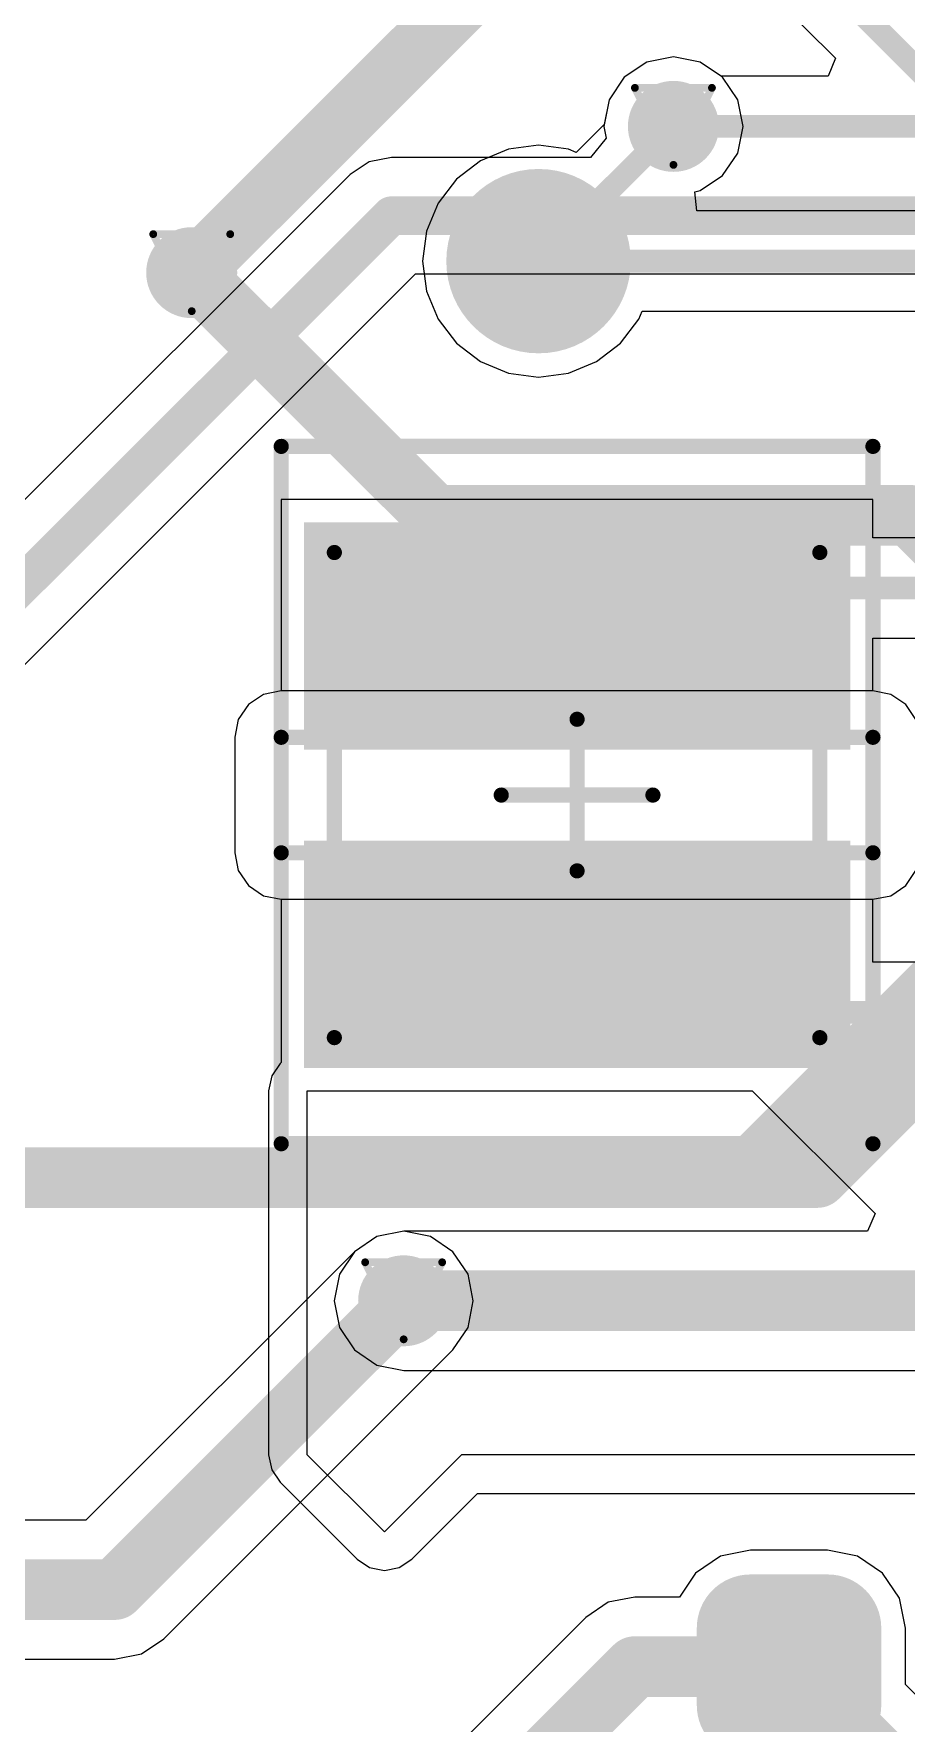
# Model space of a CAD drawing. Header units: millimetres. Extents: x 9.6 to 105, y 7.6 to 66.9.
# Drawn here: x 63.98 to 69.73, y 13.98 to 25.12 of the extents above; entities that cross this region are included whole.
import ezdxf

# ---------------------------------------------------------------- set-up
doc = ezdxf.new("R2010")
doc.units = ezdxf.units.MM
for name, color, linetype in [('BottomLayer', 5, 'Continuous'), ('BottomPaste', 16, 'Continuous'), ('BottomSolder', 6, 'Continuous'), ('DrillDrawing', 1, 'Continuous'), ('KeepOutLayer', 6, 'Continuous'), ('Mechanical13', 56, 'Continuous'), ('Mechanical15', 56, 'Continuous'), ('TopLayer', 1, 'Continuous'), ('TopPaste', 8, 'Continuous'), ('TopSolder', 216, 'Continuous'), ('ViaHoleLayer', 16, 'Continuous')]:
    doc.layers.add(name, color=color, linetype=linetype)

msp = doc.modelspace()

# ---------------------------------------------------------------- hatches: boundary and pattern name
at = {"layer": 'BottomLayer'}
h = msp.add_hatch(color=5, dxfattribs=at)
edge = h.paths.add_edge_path()
edge.add_arc((68.199, 24.511), 0.2, 0, 360)
h = msp.add_hatch(color=5, dxfattribs=at)
edge = h.paths.add_edge_path()
edge.add_arc((67.31, 23.622), 0.508, 0, 360)
h = msp.add_hatch(color=5, dxfattribs=at)
edge = h.paths.add_edge_path()
edge.add_arc((65.024, 23.546), 0.2, 0, 360)
h = msp.add_hatch(color=5, dxfattribs=at)
edge = h.paths.add_edge_path()
edge.add_arc((66.421, 16.764), 0.2, 0, 360)
h = msp.add_hatch(color=5, dxfattribs=at)
edge = h.paths.add_edge_path()
edge.add_arc((68.707, 14.097), 0.254, 180, 270)
edge.add_line((68.707, 13.843), (69.215, 13.843))
edge.add_arc((69.215, 14.097), 0.254, 270, 360)
edge.add_line((69.469, 14.097), (69.469, 14.605))
edge.add_arc((69.215, 14.605), 0.254, 0, 90)
edge.add_line((69.215, 14.859), (68.707, 14.859))
edge.add_arc((68.707, 14.605), 0.254, 90, 180)
edge.add_line((68.453, 14.605), (68.453, 14.097))
at = {"layer": 'BottomPaste'}
h = msp.add_hatch(color=16, dxfattribs=at)
edge = h.paths.add_edge_path()
edge.add_arc((67.31, 23.622), 0.458, 0, 360)
h = msp.add_hatch(color=16, dxfattribs=at)
edge = h.paths.add_edge_path()
edge.add_arc((68.707, 14.097), 0.204, 180, 270)
edge.add_line((68.707, 13.893), (69.215, 13.893))
edge.add_arc((69.215, 14.097), 0.204, 270, 360)
edge.add_line((69.419, 14.097), (69.419, 14.605))
edge.add_arc((69.215, 14.605), 0.204, 0, 90)
edge.add_line((69.215, 14.809), (68.707, 14.809))
edge.add_arc((68.707, 14.605), 0.204, 90, 180)
edge.add_line((68.503, 14.605), (68.503, 14.097))
at = {"layer": 'BottomSolder'}
h = msp.add_hatch(color=6, dxfattribs=at)
edge = h.paths.add_edge_path()
edge.add_arc((68.199, 24.511), 0.3, 0, 360)
h = msp.add_hatch(color=6, dxfattribs=at)
edge = h.paths.add_edge_path()
edge.add_arc((67.31, 23.622), 0.608, 0, 360)
h = msp.add_hatch(color=6, dxfattribs=at)
edge = h.paths.add_edge_path()
edge.add_arc((65.024, 23.546), 0.3, 0, 360)
h = msp.add_hatch(color=6, dxfattribs=at)
edge = h.paths.add_edge_path()
edge.add_arc((66.421, 16.764), 0.3, 0, 360)
h = msp.add_hatch(color=6, dxfattribs=at)
edge = h.paths.add_edge_path()
edge.add_arc((68.707, 14.097), 0.354, 180, 270)
edge.add_line((68.707, 13.743), (69.215, 13.743))
edge.add_arc((69.215, 14.097), 0.354, 270, 360)
edge.add_line((69.569, 14.097), (69.569, 14.605))
edge.add_arc((69.215, 14.605), 0.354, 0, 90)
edge.add_line((69.215, 14.959), (68.707, 14.959))
edge.add_arc((68.707, 14.605), 0.354, 90, 180)
edge.add_line((68.353, 14.605), (68.353, 14.097))
at = {"layer": 'TopLayer'}
h = msp.add_hatch(color=1, dxfattribs=at)
edge = h.paths.add_edge_path()
edge.add_arc((68.199, 24.511), 0.2, 0, 360)
h = msp.add_hatch(color=1, dxfattribs=at)
edge = h.paths.add_edge_path()
edge.add_arc((65.024, 23.546), 0.2, 0, 360)
for points in [[(65.864, 21.8), (69.264, 21.8), (69.264, 20.5), (65.864, 20.5)], [(65.864, 19.7), (69.264, 19.7), (69.264, 18.4), (65.864, 18.4)]]:
    msp.add_hatch(color=1, dxfattribs=at).paths.add_polyline_path(points)
h = msp.add_hatch(color=1, dxfattribs=at)
edge = h.paths.add_edge_path()
edge.add_arc((66.421, 16.764), 0.2, 0, 360)
at = {"layer": 'TopPaste'}
for points in [[(65.914, 21.75), (69.214, 21.75), (69.214, 20.55), (65.914, 20.55)], [(65.914, 19.65), (69.214, 19.65), (69.214, 18.45), (65.914, 18.45)]]:
    msp.add_hatch(color=8, dxfattribs=at).paths.add_polyline_path(points)
at = {"layer": 'TopSolder'}
h = msp.add_hatch(color=216, dxfattribs=at)
edge = h.paths.add_edge_path()
edge.add_arc((68.199, 24.511), 0.3, 0, 360)
h = msp.add_hatch(color=216, dxfattribs=at)
edge = h.paths.add_edge_path()
edge.add_arc((65.024, 23.546), 0.3, 0, 360)
for points in [[(65.764, 21.9), (69.364, 21.9), (69.364, 20.4), (65.764, 20.4)], [(65.764, 19.8), (69.364, 19.8), (69.364, 18.3), (65.764, 18.3)]]:
    msp.add_hatch(color=216, dxfattribs=at).paths.add_polyline_path(points)
h = msp.add_hatch(color=216, dxfattribs=at)
edge = h.paths.add_edge_path()
edge.add_arc((66.421, 16.764), 0.3, 0, 360)
at = {"layer": 'ViaHoleLayer'}
h = msp.add_hatch(color=16, dxfattribs=at)
edge = h.paths.add_edge_path()
edge.add_arc((68.199, 24.511), 0.1, 0, 360)
h = msp.add_hatch(color=16, dxfattribs=at)
edge = h.paths.add_edge_path()
edge.add_arc((65.024, 23.546), 0.1, 0, 360)
h = msp.add_hatch(color=16, dxfattribs=at)
edge = h.paths.add_edge_path()
edge.add_arc((66.421, 16.764), 0.1, 0, 360)

# ---------------------------------------------------------------- linework, layer by layer
at = {"layer": 'BottomLayer'}
for p, q in [((68.199, 24.97), (68.023, 24.935)), ((68.375, 24.935), (68.199, 24.97)), ((68.023, 24.935), (67.875, 24.835)), ((68.523, 24.835), (68.375, 24.935)), ((67.875, 24.835), (67.775, 24.687)), ((68.623, 24.687), (68.523, 24.835)), ((67.775, 24.687), (67.743, 24.523)), ((68.658, 24.511), (68.623, 24.687)), ((67.743, 24.523), (67.559, 24.339)), ((68.623, 24.335), (68.658, 24.511)), ((67.112, 24.36), (66.928, 24.284)), ((67.31, 24.387), (67.112, 24.36)), ((67.508, 24.36), (67.31, 24.387)), ((67.559, 24.339), (67.508, 24.36)), ((68.523, 24.187), (68.623, 24.335)), ((66.928, 24.284), (66.769, 24.163)), ((68.375, 24.087), (68.523, 24.187)), ((66.769, 24.163), (66.648, 24.004)), ((68.341, 24.08), (68.375, 24.087)), ((68.353, 23.953), (68.341, 24.08)), ((66.648, 24.004), (66.572, 23.82)), ((71.984, 23.953), (68.353, 23.953)), ((66.572, 23.82), (66.545, 23.622)), ((66.545, 23.622), (66.572, 23.424)), ((66.572, 23.424), (66.648, 23.24)), ((66.648, 23.24), (66.769, 23.081)), ((67.851, 23.081), (67.972, 23.24)), ((67.972, 23.24), (67.993, 23.291)), ((67.993, 23.291), (71.846, 23.291)), ((66.769, 23.081), (66.928, 22.96)), ((67.692, 22.96), (67.851, 23.081)), ((66.928, 22.96), (67.112, 22.884)), ((67.508, 22.884), (67.692, 22.96)), ((67.112, 22.884), (67.31, 22.857)), ((67.31, 22.857), (67.508, 22.884)), ((65.497, 20.764), (65.398, 20.697)), ((65.614, 20.787), (65.497, 20.764)), ((69.514, 20.787), (65.614, 20.787)), ((69.631, 20.764), (69.514, 20.787)), ((69.73, 20.697), (69.631, 20.764)), ((65.398, 20.697), (65.331, 20.598)), ((69.797, 20.598), (69.73, 20.697)), ((65.331, 20.598), (65.308, 20.481)), ((65.308, 20.481), (65.308, 19.719)), ((65.308, 19.719), (65.331, 19.602)), ((65.331, 19.602), (65.398, 19.503)), ((65.398, 19.503), (65.497, 19.436)), ((69.631, 19.436), (69.73, 19.503)), ((69.73, 19.503), (69.797, 19.602)), ((65.497, 19.436), (65.614, 19.413)), ((65.614, 19.413), (69.514, 19.413)), ((69.514, 19.413), (69.631, 19.436)), ((66.245, 17.188), (66.097, 17.088)), ((66.421, 17.223), (66.245, 17.188)), ((66.597, 17.188), (66.421, 17.223)), ((66.745, 17.088), (66.597, 17.188)), ((66.097, 17.088), (64.326, 15.318)), ((66.845, 16.94), (66.745, 17.088)), ((66.88, 16.764), (66.845, 16.94)), ((66.845, 16.588), (66.88, 16.764)), ((66.745, 16.44), (66.845, 16.588)), ((64.84, 14.535), (66.745, 16.44)), ((64.326, 15.318), (63.373, 15.318)), ((68.51, 15.08), (68.344, 14.968)), ((68.707, 15.119), (68.51, 15.08)), ((69.215, 15.119), (68.707, 15.119)), ((69.412, 15.08), (69.215, 15.119)), ((69.578, 14.968), (69.412, 15.08)), ((68.344, 14.968), (68.238, 14.81)), ((69.69, 14.802), (69.578, 14.968)), ((67.769, 14.775), (67.621, 14.675)), ((67.945, 14.81), (67.769, 14.775)), ((68.238, 14.81), (67.945, 14.81)), ((69.729, 14.605), (69.69, 14.802)), ((67.621, 14.675), (66.135, 13.189)), ((69.729, 14.232), (69.729, 14.605)), ((64.692, 14.435), (64.84, 14.535)), ((63.563, 14.4), (64.516, 14.4)), ((64.516, 14.4), (64.692, 14.435)), ((73.723, 10.238), (69.729, 14.232))]:
    msp.add_line(p, q, dxfattribs=at)
for points, const_width in [([(67.31, 23.622), (68.199, 24.511)], 0.15), ([(65.024, 23.546), (66.624, 21.946)], 0.4), ([(67.31, 23.622), (71.984, 23.622)], 0.15), ([(66.624, 21.946), (69.756, 21.946)], 0.4), ([(69.756, 21.946), (71.136, 20.566)], 0.4), ([(68.647, 17.577), (71.136, 20.066)], 0.4), ([(69.147, 17.577), (71.136, 19.566)], 0.4), ([(62.179, 17.577), (68.647, 17.577)], 0.4), ([(68.647, 17.577), (69.147, 17.577)], 0.4), ([(64.516, 14.859), (66.421, 16.764)], 0.4), ([(63.373, 14.859), (64.516, 14.859)], 0.4), ([(65.024, 11.43), (67.945, 14.351)], 0.4), ([(67.945, 14.351), (68.961, 14.351)], 0.4), ([(68.961, 14.351), (73.533, 9.779)], 0.4)]:
    msp.add_lwpolyline(points, dxfattribs=dict(at, const_width=const_width))
for points, const_width in [([(68.161, 24.511, 1), (68.237, 24.511, 1)], 0.075), ([(64.924, 23.546, 1), (65.124, 23.546, 1)], 0.2), ([(67.272, 23.622, 1), (67.348, 23.622, 1)], 0.075), ([(67.272, 23.622, 1), (67.348, 23.622, 1)], 0.075), ([(66.524, 21.946, 1), (66.724, 21.946, 1)], 0.2), ([(66.524, 21.946, 1), (66.724, 21.946, 1)], 0.2), ([(69.656, 21.946, 1), (69.856, 21.946, 1)], 0.2), ([(69.656, 21.946, 1), (69.856, 21.946, 1)], 0.2), ([(68.547, 17.577, 1), (68.747, 17.577, 1)], 0.2), ([(68.547, 17.577, 1), (68.747, 17.577, 1)], 0.2), ([(68.547, 17.577, 1), (68.747, 17.577, 1)], 0.2), ([(69.047, 17.577, 1), (69.247, 17.577, 1)], 0.2), ([(69.047, 17.577, 1), (69.247, 17.577, 1)], 0.2), ([(66.321, 16.764, 1), (66.521, 16.764, 1)], 0.2), ([(64.416, 14.859, 1), (64.616, 14.859, 1)], 0.2), ([(64.416, 14.859, 1), (64.616, 14.859, 1)], 0.2), ([(67.845, 14.351, 1), (68.045, 14.351, 1)], 0.2), ([(67.845, 14.351, 1), (68.045, 14.351, 1)], 0.2), ([(68.861, 14.351, 1), (69.061, 14.351, 1)], 0.2), ([(68.861, 14.351, 1), (69.061, 14.351, 1)], 0.2)]:
    msp.add_lwpolyline(points, format="xyb", close=True, dxfattribs=dict(at, const_width=const_width))
at = {"layer": 'DrillDrawing', "const_width": 0.0508}
for points in [[(67.945, 24.765), (68.453, 24.765)], [(67.945, 24.765), (68.199, 24.257)], [(68.199, 24.257), (68.453, 24.765)], [(64.77, 23.8), (65.278, 23.8)], [(64.77, 23.8), (65.024, 23.292)], [(65.024, 23.292), (65.278, 23.8)], [(66.167, 17.018), (66.675, 17.018)], [(66.167, 17.018), (66.421, 16.51)], [(66.421, 16.51), (66.675, 17.018)]]:
    msp.add_lwpolyline(points, dxfattribs=at)
at = {"layer": 'DrillDrawing', "const_width": 0.0254}
for points in [[(67.932, 24.765, 1), (67.958, 24.765, 1)], [(67.932, 24.765, 1), (67.958, 24.765, 1)], [(68.44, 24.765, 1), (68.466, 24.765, 1)], [(68.44, 24.765, 1), (68.466, 24.765, 1)], [(68.186, 24.257, 1), (68.212, 24.257, 1)], [(68.186, 24.257, 1), (68.212, 24.257, 1)], [(64.757, 23.8, 1), (64.783, 23.8, 1)], [(64.757, 23.8, 1), (64.783, 23.8, 1)], [(65.265, 23.8, 1), (65.291, 23.8, 1)], [(65.265, 23.8, 1), (65.291, 23.8, 1)], [(65.011, 23.292, 1), (65.037, 23.292, 1)], [(65.011, 23.292, 1), (65.037, 23.292, 1)], [(66.154, 17.018, 1), (66.18, 17.018, 1)], [(66.154, 17.018, 1), (66.18, 17.018, 1)], [(66.662, 17.018, 1), (66.688, 17.018, 1)], [(66.662, 17.018, 1), (66.688, 17.018, 1)], [(66.408, 16.51, 1), (66.434, 16.51, 1)], [(66.408, 16.51, 1), (66.434, 16.51, 1)]]:
    msp.add_lwpolyline(points, format="xyb", close=True, dxfattribs=at)
at = {"layer": 'KeepOutLayer', "const_width": 0.1}
for points in [[(65.614, 19.719), (65.614, 20.481)], [(65.614, 20.481), (69.514, 20.481)], [(69.514, 19.719), (69.514, 20.481)], [(65.614, 19.719), (69.514, 19.719)]]:
    msp.add_lwpolyline(points, dxfattribs=at)
at = {"layer": 'KeepOutLayer', "const_width": 0.05}
for points in [[(65.589, 20.481, 1), (65.639, 20.481, 1)], [(65.589, 20.481, 1), (65.639, 20.481, 1)], [(69.489, 20.481, 1), (69.539, 20.481, 1)], [(69.489, 20.481, 1), (69.539, 20.481, 1)], [(65.589, 19.719, 1), (65.639, 19.719, 1)], [(65.589, 19.719, 1), (65.639, 19.719, 1)], [(69.489, 19.719, 1), (69.539, 19.719, 1)], [(69.489, 19.719, 1), (69.539, 19.719, 1)]]:
    msp.add_lwpolyline(points, format="xyb", close=True, dxfattribs=at)
at = {"layer": 'Mechanical13', "const_width": 0.1}
for points in [[(65.964, 21.7), (69.164, 21.7)], [(65.964, 18.5), (65.964, 21.7)], [(69.164, 18.5), (69.164, 21.7)], [(65.964, 18.5), (69.164, 18.5)]]:
    msp.add_lwpolyline(points, dxfattribs=at)
at = {"layer": 'Mechanical13', "const_width": 0.05}
for points in [[(65.939, 21.7, 1), (65.989, 21.7, 1)], [(65.939, 21.7, 1), (65.989, 21.7, 1)], [(69.139, 21.7, 1), (69.189, 21.7, 1)], [(69.139, 21.7, 1), (69.189, 21.7, 1)], [(65.939, 18.5, 1), (65.989, 18.5, 1)], [(65.939, 18.5, 1), (65.989, 18.5, 1)], [(69.139, 18.5, 1), (69.189, 18.5, 1)], [(69.139, 18.5, 1), (69.189, 18.5, 1)]]:
    msp.add_lwpolyline(points, format="xyb", close=True, dxfattribs=at)
at = {"layer": 'Mechanical15', "const_width": 0.1}
for points in [[(65.614, 22.4), (69.514, 22.4)], [(65.614, 17.8), (65.614, 22.4)], [(69.514, 17.8), (69.514, 22.4)], [(67.564, 19.6), (67.564, 20.6)], [(67.064, 20.1), (68.064, 20.1)], [(65.614, 17.8), (69.514, 17.8)]]:
    msp.add_lwpolyline(points, dxfattribs=at)
at = {"layer": 'Mechanical15', "const_width": 0.05}
for points in [[(65.589, 22.4, 1), (65.639, 22.4, 1)], [(65.589, 22.4, 1), (65.639, 22.4, 1)], [(69.489, 22.4, 1), (69.539, 22.4, 1)], [(69.489, 22.4, 1), (69.539, 22.4, 1)], [(67.539, 20.6, 1), (67.589, 20.6, 1)], [(67.039, 20.1, 1), (67.089, 20.1, 1)], [(68.039, 20.1, 1), (68.089, 20.1, 1)], [(67.539, 19.6, 1), (67.589, 19.6, 1)], [(65.589, 17.8, 1), (65.639, 17.8, 1)], [(65.589, 17.8, 1), (65.639, 17.8, 1)], [(69.489, 17.8, 1), (69.539, 17.8, 1)], [(69.489, 17.8, 1), (69.539, 17.8, 1)]]:
    msp.add_lwpolyline(points, format="xyb", close=True, dxfattribs=at)
at = {"layer": 'TopLayer'}
for p, q in [((68.433, 25.794), (69.268, 24.96)), ((68.199, 24.97), (68.023, 24.935)), ((68.375, 24.935), (68.199, 24.97)), ((68.023, 24.935), (67.875, 24.835)), ((68.513, 24.842), (68.375, 24.935)), ((69.268, 24.96), (69.219, 24.842)), ((67.875, 24.835), (67.775, 24.687)), ((69.219, 24.842), (68.513, 24.842)), ((67.775, 24.687), (67.74, 24.511)), ((67.756, 24.433), (67.653, 24.306)), ((67.74, 24.511), (67.756, 24.433)), ((66.34, 24.306), (66.193, 24.277)), ((67.653, 24.306), (66.34, 24.306)), ((66.34, 24.306), (66.34, 24.306)), ((66.068, 24.194), (62.326, 20.452)), ((66.193, 24.277), (66.068, 24.194)), ((66.068, 24.194), (66.068, 24.194)), ((62.868, 19.907), (66.499, 23.538)), ((66.499, 23.538), (70.319, 23.538)), ((69.514, 22.05), (65.614, 22.05)), ((65.614, 22.05), (65.614, 20.787)), ((69.514, 21.797), (69.514, 22.05)), ((70.292, 21.797), (69.514, 21.797)), ((69.514, 20.787), (69.514, 21.135)), ((69.514, 21.135), (70.292, 21.135)), ((65.497, 20.764), (65.398, 20.697)), ((65.614, 20.787), (65.497, 20.764)), ((65.614, 20.787), (65.614, 20.787)), ((69.631, 20.764), (69.514, 20.787)), ((69.514, 20.787), (69.514, 20.787)), ((69.73, 20.697), (69.631, 20.764)), ((65.398, 20.697), (65.331, 20.598)), ((69.797, 20.598), (69.73, 20.697)), ((65.331, 20.598), (65.308, 20.481)), ((65.308, 20.481), (65.308, 19.719)), ((65.308, 19.719), (65.331, 19.602)), ((65.331, 19.602), (65.398, 19.503)), ((65.398, 19.503), (65.497, 19.436)), ((69.631, 19.436), (69.73, 19.503)), ((69.73, 19.503), (69.797, 19.602)), ((65.497, 19.436), (65.614, 19.413)), ((65.614, 19.413), (65.614, 19.413)), ((65.614, 19.413), (65.614, 18.336)), ((69.514, 19.413), (69.631, 19.436)), ((69.514, 18.997), (69.514, 19.413)), ((69.514, 19.413), (69.514, 19.413)), ((70.292, 18.997), (69.514, 18.997)), ((65.606, 18.33), (65.551, 18.248)), ((65.614, 18.336), (65.606, 18.33)), ((65.551, 18.248), (65.531, 18.15)), ((65.531, 18.15), (65.531, 15.748)), ((65.786, 15.748), (65.786, 18.15)), ((65.786, 18.15), (68.718, 18.15)), ((68.718, 18.15), (69.528, 17.34)), ((69.528, 17.34), (69.479, 17.223)), ((66.245, 17.188), (66.097, 17.088)), ((66.421, 17.223), (66.245, 17.188)), ((69.479, 17.223), (66.421, 17.223)), ((66.097, 17.088), (65.997, 16.94)), ((65.997, 16.94), (65.962, 16.764)), ((65.962, 16.764), (65.997, 16.588)), ((65.997, 16.588), (66.097, 16.44)), ((66.097, 16.44), (66.245, 16.34)), ((66.245, 16.34), (66.421, 16.305)), ((66.421, 16.305), (71.476, 16.305)), ((65.531, 15.748), (65.551, 15.65)), ((66.294, 15.24), (65.786, 15.748)), ((66.802, 15.748), (66.294, 15.24)), ((71.628, 15.748), (66.802, 15.748)), ((65.551, 15.65), (65.606, 15.568)), ((65.606, 15.568), (66.114, 15.06)), ((66.474, 15.06), (66.908, 15.493)), ((66.908, 15.493), (70.557, 15.493)), ((66.114, 15.06), (66.196, 15.005)), ((66.392, 15.005), (66.474, 15.06)), ((66.196, 15.005), (66.294, 14.985)), ((66.294, 14.985), (66.392, 15.005))]:
    msp.add_line(p, q, dxfattribs=at)
for points, const_width in [([(68.667, 26.029), (70.185, 24.511)], 0.15), ([(65.024, 23.546), (66.929, 25.451)], 0.4), ([(68.199, 24.511), (70.185, 24.511)], 0.15), ([(62.484, 20.066), (66.34, 23.922)], 0.254), ([(66.34, 23.922), (70.526, 23.922)], 0.254), ([(67.564, 21.15), (67.88, 21.466)], 0.15), ([(67.88, 21.466), (70.636, 21.466)], 0.15), ([(67.564, 19.05), (67.948, 18.666)], 0.15), ([(67.948, 18.666), (70.636, 18.666)], 0.15), ([(66.421, 16.764), (71.457, 16.764)], 0.4)]:
    msp.add_lwpolyline(points, dxfattribs=dict(at, const_width=const_width))
for points, const_width in [([(68.161, 24.511, 1), (68.237, 24.511, 1)], 0.075), ([(66.276, 23.922, 1), (66.403, 23.922, 1)], 0.127), ([(66.276, 23.922, 1), (66.403, 23.922, 1)], 0.127), ([(64.924, 23.546, 1), (65.124, 23.546, 1)], 0.2), ([(67.842, 21.466, 1), (67.917, 21.466, 1)], 0.075), ([(67.842, 21.466, 1), (67.917, 21.466, 1)], 0.075), ([(67.526, 21.15, 1), (67.602, 21.15, 1)], 0.075), ([(67.526, 19.05, 1), (67.602, 19.05, 1)], 0.075), ([(67.91, 18.666, 1), (67.985, 18.666, 1)], 0.075), ([(67.91, 18.666, 1), (67.985, 18.666, 1)], 0.075), ([(66.321, 16.764, 1), (66.521, 16.764, 1)], 0.2)]:
    msp.add_lwpolyline(points, format="xyb", close=True, dxfattribs=dict(at, const_width=const_width))

doc.saveas('drawing.dxf')
